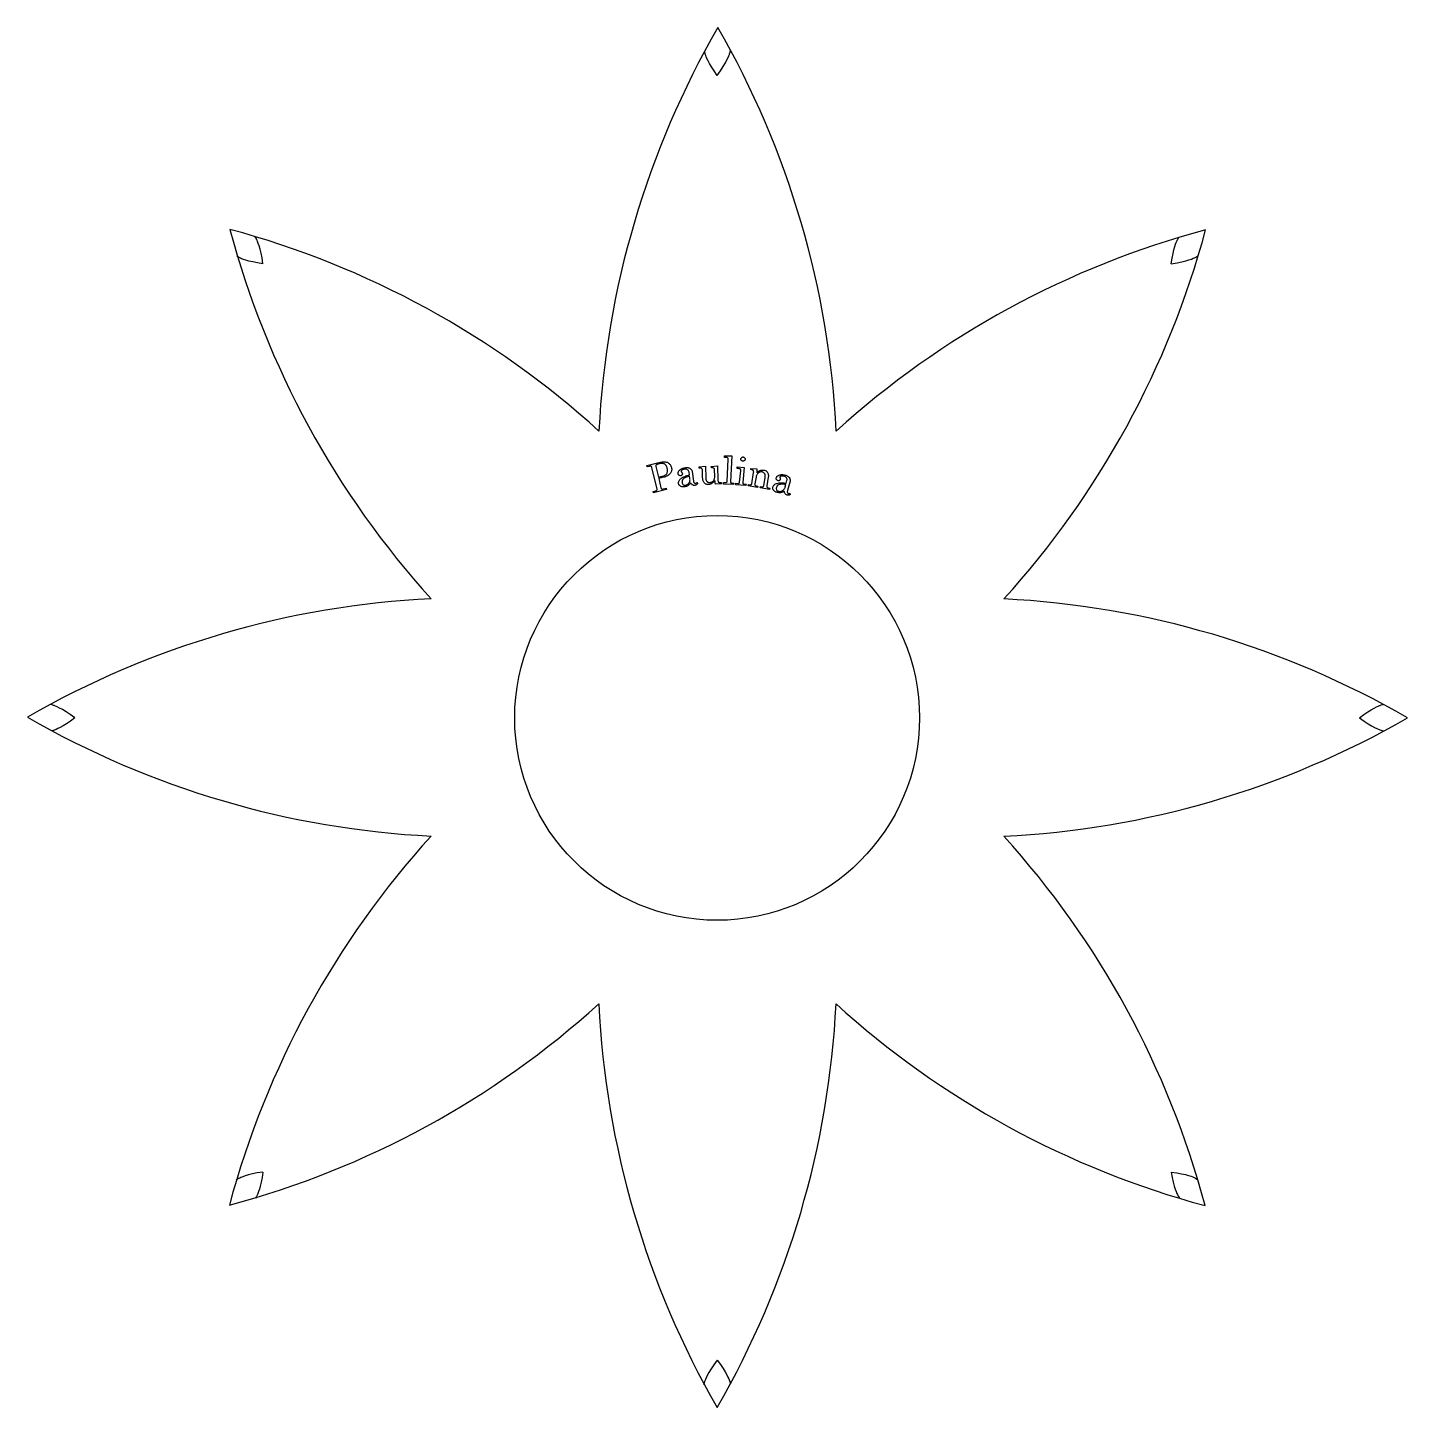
# Model space of a CAD drawing. Header units: inches. Extents: x -1.47 to 1.48, y -1.47 to 1.47.
import ezdxf

# ---------------------------------------------------------------- set-up
doc = ezdxf.new("R2010")
doc.units = ezdxf.units.IN
doc.header["$MEASUREMENT"] = 0

msp = doc.modelspace()

# ---------------------------------------------------------------- linework, layer by layer
at = {"color": 2, "linetype": 'Continuous', "flags": 128}
for points in [[(-0.1501, 0.5393), (-0.1214, 0.5462), (-0.1214, 0.5462), (-0.119, 0.5467), (-0.1167, 0.547), (-0.1146, 0.5472), (-0.1125, 0.5472), (-0.1106, 0.547), (-0.1088, 0.5466), (-0.1071, 0.5461), (-0.1055, 0.5454), (-0.104, 0.5445), (-0.1027, 0.5435), (-0.1015, 0.5424), (-0.1004, 0.5412), (-0.0995, 0.5398), (-0.0987, 0.5383), (-0.0981, 0.5367), (-0.0976, 0.535), (-0.0976, 0.535), (-0.0972, 0.5333), (-0.0971, 0.5316), (-0.0971, 0.53), (-0.0972, 0.5285), (-0.0976, 0.527), (-0.0981, 0.5256), (-0.0988, 0.5243), (-0.0997, 0.523), (-0.0997, 0.523), (-0.1011, 0.5214), (-0.1026, 0.5199), (-0.1042, 0.5186), (-0.106, 0.5174), (-0.1079, 0.5163), (-0.11, 0.5154), (-0.1122, 0.5146), (-0.1145, 0.514), (-0.1145, 0.514), (-0.1249, 0.5115), (-0.1249, 0.5115), (-0.1201, 0.4916), (-0.1201, 0.4916), (-0.1199, 0.4908), (-0.1196, 0.4901), (-0.1192, 0.4896), (-0.1187, 0.4893), (-0.1187, 0.4893), (-0.118, 0.489), (-0.1172, 0.4889), (-0.1164, 0.4889), (-0.1155, 0.4891), (-0.1155, 0.4891), (-0.1089, 0.4906), (-0.1089, 0.4906), (-0.1082, 0.4877), (-0.1082, 0.4877), (-0.1361, 0.481), (-0.1361, 0.481), (-0.1368, 0.4839), (-0.1368, 0.4839), (-0.131, 0.4853), (-0.131, 0.4853), (-0.1302, 0.4856), (-0.1295, 0.4859), (-0.129, 0.4862), (-0.1286, 0.4866), (-0.1284, 0.4871), (-0.1282, 0.4876), (-0.1282, 0.4881), (-0.1283, 0.4887), (-0.1283, 0.4887), (-0.1394, 0.5352), (-0.1394, 0.5352), (-0.1397, 0.536), (-0.1401, 0.5367), (-0.1405, 0.5372), (-0.1411, 0.5375), (-0.1418, 0.5377), (-0.1427, 0.5378), (-0.1438, 0.5376), (-0.1451, 0.5374), (-0.1451, 0.5374), (-0.1494, 0.5363), (-0.1494, 0.5363), (-0.1501, 0.5393)], [(-0.1256, 0.5144), (-0.1177, 0.5163), (-0.1177, 0.5163), (-0.1159, 0.5168), (-0.1142, 0.5173), (-0.1127, 0.5179), (-0.1114, 0.5186), (-0.1102, 0.5194), (-0.1092, 0.5202), (-0.1083, 0.5211), (-0.1076, 0.522), (-0.107, 0.523), (-0.1065, 0.5242), (-0.1062, 0.5254), (-0.1061, 0.5268), (-0.106, 0.5282), (-0.1061, 0.5298), (-0.1064, 0.5314), (-0.1067, 0.5332), (-0.1067, 0.5332), (-0.107, 0.5344), (-0.1074, 0.5355), (-0.1078, 0.5366), (-0.1082, 0.5375), (-0.1086, 0.5384), (-0.1091, 0.5392), (-0.1096, 0.5399), (-0.1101, 0.5406), (-0.1112, 0.5416), (-0.1125, 0.5425), (-0.1139, 0.5431), (-0.1154, 0.5435), (-0.1163, 0.5436), (-0.1172, 0.5437), (-0.1183, 0.5436), (-0.1195, 0.5436), (-0.1208, 0.5434), (-0.1222, 0.5432), (-0.1237, 0.5429), (-0.1253, 0.5425), (-0.1253, 0.5425), (-0.1263, 0.5422), (-0.1272, 0.542), (-0.1281, 0.5417), (-0.1288, 0.5414), (-0.1294, 0.5412), (-0.1299, 0.5409), (-0.1303, 0.5406), (-0.1306, 0.5404), (-0.131, 0.5397), (-0.1312, 0.539), (-0.1312, 0.5382), (-0.1311, 0.5372), (-0.1311, 0.5372), (-0.1256, 0.5144)], [(-0.0434, 0.5028), (-0.0417, 0.5007), (-0.0417, 0.5007), (-0.0423, 0.4999), (-0.043, 0.4992), (-0.0437, 0.4986), (-0.0444, 0.498), (-0.0452, 0.4976), (-0.046, 0.4972), (-0.0469, 0.497), (-0.0478, 0.4968), (-0.0478, 0.4968), (-0.0491, 0.4967), (-0.0503, 0.4968), (-0.0515, 0.4971), (-0.0526, 0.4976), (-0.0536, 0.4984), (-0.0546, 0.4994), (-0.0556, 0.5008), (-0.0566, 0.5024), (-0.0566, 0.5024), (-0.0582, 0.5003), (-0.0597, 0.4986), (-0.0612, 0.4971), (-0.0625, 0.4961), (-0.064, 0.4953), (-0.0656, 0.4946), (-0.0674, 0.4941), (-0.0693, 0.4938), (-0.0693, 0.4938), (-0.0707, 0.4936), (-0.072, 0.4935), (-0.0733, 0.4936), (-0.0745, 0.4937), (-0.0756, 0.4939), (-0.0766, 0.4942), (-0.0776, 0.4946), (-0.0785, 0.495), (-0.0793, 0.4956), (-0.08, 0.4962), (-0.0806, 0.4968), (-0.0811, 0.4976), (-0.0816, 0.4983), (-0.0819, 0.4992), (-0.0822, 0.5), (-0.0824, 0.501), (-0.0824, 0.501), (-0.0825, 0.5024), (-0.0823, 0.5039), (-0.082, 0.5053), (-0.0814, 0.5066), (-0.0806, 0.5079), (-0.0796, 0.5092), (-0.0783, 0.5105), (-0.0768, 0.5117), (-0.0752, 0.5129), (-0.0734, 0.514), (-0.0714, 0.5151), (-0.0693, 0.5161), (-0.067, 0.517), (-0.0645, 0.5179), (-0.062, 0.5187), (-0.0592, 0.5195), (-0.0592, 0.5195), (-0.06, 0.5252), (-0.06, 0.5252), (-0.0604, 0.5266), (-0.061, 0.5279), (-0.062, 0.529), (-0.0632, 0.53), (-0.0647, 0.5308), (-0.0662, 0.5313), (-0.0679, 0.5314), (-0.0697, 0.5313), (-0.0697, 0.5313), (-0.0714, 0.531), (-0.0729, 0.5305), (-0.0743, 0.5299), (-0.0756, 0.529), (-0.0756, 0.529), (-0.0763, 0.5284), (-0.0768, 0.5278), (-0.077, 0.5272), (-0.0771, 0.5266), (-0.0771, 0.5266), (-0.077, 0.5263), (-0.0767, 0.5259), (-0.0763, 0.5254), (-0.0758, 0.5249), (-0.0758, 0.5249), (-0.0752, 0.5242), (-0.0748, 0.5235), (-0.0744, 0.5228), (-0.0743, 0.5222), (-0.0743, 0.5222), (-0.0742, 0.5213), (-0.0743, 0.5205), (-0.0746, 0.5198), (-0.075, 0.5191), (-0.0756, 0.5185), (-0.0763, 0.518), (-0.077, 0.5177), (-0.0779, 0.5175), (-0.0779, 0.5175), (-0.0789, 0.5175), (-0.0798, 0.5176), (-0.0807, 0.5179), (-0.0815, 0.5184), (-0.0822, 0.5191), (-0.0827, 0.5198), (-0.0831, 0.5207), (-0.0833, 0.5217), (-0.0833, 0.5217), (-0.0834, 0.5227), (-0.0833, 0.5237), (-0.0831, 0.5247), (-0.0827, 0.5257), (-0.0822, 0.5267), (-0.0816, 0.5277), (-0.0808, 0.5286), (-0.0799, 0.5296), (-0.0788, 0.5306), (-0.0776, 0.5314), (-0.0764, 0.5322), (-0.075, 0.5328), (-0.0736, 0.5334), (-0.072, 0.5339), (-0.0703, 0.5343), (-0.0686, 0.5346), (-0.0686, 0.5346), (-0.0669, 0.5348), (-0.0654, 0.5348), (-0.0639, 0.5348), (-0.0625, 0.5347), (-0.0613, 0.5344), (-0.06, 0.5341), (-0.0589, 0.5337), (-0.0579, 0.5331), (-0.0579, 0.5331), (-0.057, 0.5325), (-0.0561, 0.5318), (-0.0554, 0.531), (-0.0548, 0.5302), (-0.0543, 0.5294), (-0.0539, 0.5285), (-0.0536, 0.5275), (-0.0534, 0.5265), (-0.0534, 0.5265), (-0.0505, 0.5059), (-0.0505, 0.5059), (-0.0502, 0.5047), (-0.0499, 0.5036), (-0.0495, 0.5027), (-0.049, 0.502), (-0.049, 0.502), (-0.0485, 0.5015), (-0.0479, 0.5012), (-0.0472, 0.501), (-0.0466, 0.501), (-0.0466, 0.501), (-0.0458, 0.5012), (-0.045, 0.5016), (-0.0442, 0.5021), (-0.0434, 0.5028)], [(-0.0249, 0.5376), (-0.0242, 0.5124), (-0.0242, 0.5124), (-0.0241, 0.5113), (-0.024, 0.5102), (-0.0238, 0.5092), (-0.0235, 0.5083), (-0.0232, 0.5074), (-0.0227, 0.5067), (-0.0222, 0.5059), (-0.0217, 0.5053), (-0.0211, 0.5047), (-0.0204, 0.5042), (-0.0197, 0.5038), (-0.019, 0.5035), (-0.0182, 0.5032), (-0.0174, 0.5031), (-0.0165, 0.503), (-0.0156, 0.503), (-0.0156, 0.503), (-0.0145, 0.503), (-0.0134, 0.5033), (-0.0124, 0.5036), (-0.0114, 0.504), (-0.0105, 0.5045), (-0.0096, 0.5052), (-0.0088, 0.506), (-0.008, 0.5068), (-0.0072, 0.5078), (-0.0066, 0.5088), (-0.0061, 0.5099), (-0.0057, 0.5111), (-0.0054, 0.5122), (-0.0052, 0.5135), (-0.0051, 0.5148), (-0.005, 0.5161), (-0.005, 0.5161), (-0.0054, 0.5304), (-0.0054, 0.5304), (-0.0055, 0.5313), (-0.0058, 0.5321), (-0.0063, 0.5328), (-0.0069, 0.5333), (-0.0078, 0.5338), (-0.009, 0.5341), (-0.0105, 0.5343), (-0.0123, 0.5344), (-0.0123, 0.5344), (-0.0124, 0.5372), (-0.0124, 0.5372), (0.0009, 0.5383), (0.0009, 0.5383), (0.0018, 0.5071), (0.0018, 0.5071), (0.0019, 0.5061), (0.0021, 0.5052), (0.0025, 0.5044), (0.0031, 0.5038), (0.0038, 0.5033), (0.0046, 0.503), (0.0055, 0.5028), (0.0065, 0.5028), (0.0065, 0.5028), (0.0089, 0.5028), (0.0089, 0.5028), (0.009, 0.5001), (0.009, 0.5001), (-0.0038, 0.4994), (-0.0038, 0.4994), (-0.0048, 0.5069), (-0.0048, 0.5069), (-0.0064, 0.505), (-0.0081, 0.5033), (-0.0098, 0.5019), (-0.0115, 0.5007), (-0.0132, 0.4997), (-0.0149, 0.4991), (-0.0166, 0.4986), (-0.0184, 0.4985), (-0.0184, 0.4985), (-0.0197, 0.4985), (-0.0209, 0.4986), (-0.022, 0.4988), (-0.0232, 0.4992), (-0.0242, 0.4996), (-0.0252, 0.5002), (-0.0262, 0.5009), (-0.0271, 0.5017), (-0.0271, 0.5017), (-0.028, 0.5026), (-0.0287, 0.5036), (-0.0294, 0.5048), (-0.0299, 0.5062), (-0.0303, 0.5077), (-0.0307, 0.5094), (-0.0309, 0.5112), (-0.031, 0.5131), (-0.031, 0.5131), (-0.0314, 0.5296), (-0.0314, 0.5296), (-0.0316, 0.5307), (-0.0319, 0.5315), (-0.0325, 0.5323), (-0.0333, 0.5329), (-0.0333, 0.5329), (-0.0341, 0.5333), (-0.0351, 0.5335), (-0.0366, 0.5336), (-0.0383, 0.5337), (-0.0383, 0.5337), (-0.0384, 0.5365), (-0.0384, 0.5365), (-0.0249, 0.5376)], [(0.0311, 0.5597), (0.0284, 0.5046), (0.0284, 0.5046), (0.0284, 0.5041), (0.0285, 0.5036), (0.0287, 0.5032), (0.029, 0.5029), (0.029, 0.5029), (0.0295, 0.5025), (0.0301, 0.5022), (0.0307, 0.502), (0.0314, 0.5019), (0.0314, 0.5019), (0.0355, 0.5017), (0.0355, 0.5017), (0.0353, 0.4987), (0.0353, 0.4987), (0.0138, 0.4997), (0.0138, 0.4997), (0.0139, 0.5028), (0.0139, 0.5028), (0.0178, 0.5026), (0.0178, 0.5026), (0.0186, 0.5026), (0.0194, 0.5027), (0.0201, 0.503), (0.0206, 0.5034), (0.021, 0.5038), (0.0213, 0.5044), (0.0215, 0.5051), (0.0216, 0.5058), (0.0216, 0.5058), (0.0239, 0.5521), (0.0239, 0.5521), (0.0239, 0.553), (0.0237, 0.5538), (0.0234, 0.5545), (0.0229, 0.5551), (0.0229, 0.5551), (0.0222, 0.5557), (0.0213, 0.5562), (0.0204, 0.5564), (0.0193, 0.5566), (0.0193, 0.5566), (0.0159, 0.5567), (0.0159, 0.5567), (0.0161, 0.5598), (0.0161, 0.5598), (0.0311, 0.5597)], [(0.0431, 0.5361), (0.0581, 0.535), (0.0581, 0.535), (0.0548, 0.5026), (0.0548, 0.5026), (0.0547, 0.502), (0.0548, 0.5014), (0.055, 0.501), (0.0552, 0.5007), (0.0552, 0.5007), (0.0557, 0.5002), (0.0562, 0.4999), (0.0568, 0.4997), (0.0575, 0.4996), (0.0575, 0.4996), (0.0617, 0.4992), (0.0617, 0.4992), (0.0614, 0.4962), (0.0614, 0.4962), (0.04, 0.4983), (0.04, 0.4983), (0.0403, 0.5013), (0.0403, 0.5013), (0.0443, 0.5009), (0.0443, 0.5009), (0.0452, 0.5009), (0.0459, 0.501), (0.0465, 0.5012), (0.047, 0.5015), (0.0474, 0.502), (0.0477, 0.5025), (0.048, 0.5032), (0.0481, 0.504), (0.0481, 0.504), (0.0505, 0.5277), (0.0505, 0.5277), (0.0505, 0.5287), (0.0504, 0.5297), (0.05, 0.5305), (0.0496, 0.5312), (0.0489, 0.5318), (0.048, 0.5322), (0.047, 0.5325), (0.0458, 0.5327), (0.0458, 0.5327), (0.0428, 0.533), (0.0428, 0.533), (0.0431, 0.5361)], [(0.0558, 0.5575), (0.0566, 0.5573), (0.0574, 0.557), (0.0581, 0.5565), (0.0588, 0.5558), (0.0593, 0.555), (0.0597, 0.5542), (0.0598, 0.5533), (0.0598, 0.5524), (0.0598, 0.5524), (0.0597, 0.5516), (0.0593, 0.5508), (0.0588, 0.5501), (0.0582, 0.5494), (0.0574, 0.5489), (0.0566, 0.5486), (0.0558, 0.5484), (0.0549, 0.5484), (0.0549, 0.5484), (0.054, 0.5486), (0.0532, 0.5489), (0.0524, 0.5494), (0.0518, 0.5501), (0.0513, 0.5509), (0.0509, 0.5517), (0.0508, 0.5525), (0.0508, 0.5534), (0.0508, 0.5534), (0.051, 0.5543), (0.0513, 0.5551), (0.0518, 0.5558), (0.0525, 0.5564), (0.0532, 0.557), (0.054, 0.5573), (0.0549, 0.5575), (0.0558, 0.5575)], [(0.0722, 0.5332), (0.0849, 0.5319), (0.0849, 0.5319), (0.0849, 0.53), (0.0849, 0.5279), (0.0848, 0.5257), (0.0846, 0.5234), (0.0846, 0.5234), (0.0863, 0.5251), (0.088, 0.5266), (0.0898, 0.5277), (0.0916, 0.5286), (0.0935, 0.5292), (0.0955, 0.5295), (0.0976, 0.5296), (0.0997, 0.5293), (0.0997, 0.5293), (0.1015, 0.529), (0.1031, 0.5284), (0.1045, 0.5277), (0.1058, 0.5268), (0.1068, 0.5258), (0.1077, 0.5246), (0.1085, 0.5231), (0.1091, 0.5215), (0.1094, 0.5198), (0.1097, 0.518), (0.1096, 0.5161), (0.1094, 0.5142), (0.1094, 0.5142), (0.1064, 0.4958), (0.1064, 0.4958), (0.1063, 0.4949), (0.1063, 0.494), (0.1065, 0.4933), (0.1068, 0.4928), (0.1073, 0.4923), (0.1079, 0.4919), (0.1088, 0.4916), (0.1098, 0.4914), (0.1098, 0.4914), (0.1124, 0.4909), (0.1124, 0.4909), (0.1119, 0.4879), (0.1119, 0.4879), (0.0921, 0.4912), (0.0921, 0.4912), (0.0926, 0.4942), (0.0926, 0.4942), (0.0945, 0.4939), (0.0945, 0.4939), (0.0957, 0.4938), (0.0967, 0.4938), (0.0976, 0.4939), (0.0983, 0.4941), (0.0988, 0.4945), (0.0993, 0.4951), (0.0996, 0.4957), (0.0998, 0.4965), (0.0998, 0.4965), (0.1024, 0.5126), (0.1024, 0.5126), (0.1026, 0.5139), (0.1027, 0.5151), (0.1028, 0.5162), (0.1028, 0.5173), (0.1027, 0.5182), (0.1026, 0.5191), (0.1024, 0.52), (0.1021, 0.5207), (0.1021, 0.5207), (0.1016, 0.5216), (0.1011, 0.5225), (0.1005, 0.5232), (0.0997, 0.5239), (0.0989, 0.5244), (0.098, 0.5249), (0.097, 0.5252), (0.0959, 0.5254), (0.0959, 0.5254), (0.0947, 0.5256), (0.0937, 0.5256), (0.0926, 0.5254), (0.0916, 0.5252), (0.0905, 0.5248), (0.0896, 0.5244), (0.0886, 0.5238), (0.0877, 0.523), (0.0868, 0.5222), (0.086, 0.5213), (0.0853, 0.5203), (0.0847, 0.5192), (0.0842, 0.518), (0.0837, 0.5168), (0.0834, 0.5154), (0.0831, 0.514), (0.0831, 0.514), (0.0808, 0.5001), (0.0808, 0.5001), (0.0807, 0.4991), (0.0807, 0.4983), (0.0809, 0.4976), (0.0812, 0.497), (0.0817, 0.4965), (0.0824, 0.4961), (0.0832, 0.4958), (0.0842, 0.4956), (0.0842, 0.4956), (0.0868, 0.4952), (0.0868, 0.4952), (0.0863, 0.4922), (0.0863, 0.4922), (0.0664, 0.4955), (0.0664, 0.4955), (0.0669, 0.4985), (0.0669, 0.4985), (0.0695, 0.4981), (0.0695, 0.4981), (0.0704, 0.498), (0.0713, 0.498), (0.072, 0.4981), (0.0726, 0.4984), (0.0731, 0.4987), (0.0735, 0.4991), (0.0738, 0.4996), (0.074, 0.5002), (0.074, 0.5002), (0.078, 0.5245), (0.078, 0.5245), (0.0781, 0.5257), (0.078, 0.5267), (0.0778, 0.5276), (0.0773, 0.5284), (0.0767, 0.5291), (0.0759, 0.5296), (0.0749, 0.53), (0.0738, 0.5303), (0.0738, 0.5303), (0.0718, 0.5306), (0.0718, 0.5306), (0.0722, 0.5332)], [(-0.0588, 0.5168), (-0.0613, 0.5161), (-0.0635, 0.5153), (-0.0655, 0.5145), (-0.0673, 0.5137), (-0.0689, 0.5129), (-0.0704, 0.512), (-0.0716, 0.5111), (-0.0727, 0.5102), (-0.0727, 0.5102), (-0.0733, 0.5094), (-0.0739, 0.5086), (-0.0743, 0.5078), (-0.0746, 0.5069), (-0.0749, 0.506), (-0.075, 0.505), (-0.075, 0.504), (-0.0749, 0.5029), (-0.0749, 0.5029), (-0.0746, 0.5014), (-0.0741, 0.5002), (-0.0734, 0.4991), (-0.0726, 0.4983), (-0.0716, 0.4977), (-0.0705, 0.4972), (-0.0693, 0.4971), (-0.068, 0.4971), (-0.068, 0.4971), (-0.0669, 0.4974), (-0.0657, 0.4977), (-0.0647, 0.4981), (-0.0637, 0.4987), (-0.0628, 0.4993), (-0.0619, 0.5001), (-0.0611, 0.5009), (-0.0603, 0.5019), (-0.0596, 0.5029), (-0.0591, 0.504), (-0.0586, 0.5052), (-0.0583, 0.5063), (-0.058, 0.5075), (-0.0579, 0.5088), (-0.058, 0.5101), (-0.0581, 0.5114), (-0.0581, 0.5114), (-0.0588, 0.5168)], [(0.1556, 0.4798), (0.1564, 0.4773), (0.1564, 0.4773), (0.1555, 0.4768), (0.1546, 0.4764), (0.1537, 0.4761), (0.1528, 0.4759), (0.1519, 0.4758), (0.151, 0.4758), (0.1502, 0.4758), (0.1493, 0.476), (0.1493, 0.476), (0.148, 0.4765), (0.1469, 0.4771), (0.146, 0.4778), (0.1452, 0.4787), (0.1446, 0.4798), (0.1441, 0.4812), (0.1437, 0.4828), (0.1434, 0.4846), (0.1434, 0.4846), (0.1422, 0.484), (0.1411, 0.4833), (0.1401, 0.4828), (0.139, 0.4823), (0.1381, 0.4819), (0.1372, 0.4816), (0.1363, 0.4814), (0.1355, 0.4812), (0.1338, 0.481), (0.1321, 0.4811), (0.1303, 0.4813), (0.1284, 0.4817), (0.1284, 0.4817), (0.127, 0.4821), (0.1257, 0.4826), (0.1246, 0.4831), (0.1236, 0.4837), (0.1226, 0.4843), (0.1218, 0.485), (0.1211, 0.4857), (0.1205, 0.4865), (0.1199, 0.4873), (0.1195, 0.4881), (0.1192, 0.489), (0.119, 0.4898), (0.1189, 0.4907), (0.1189, 0.4916), (0.119, 0.4925), (0.1192, 0.4935), (0.1192, 0.4935), (0.1197, 0.4948), (0.1204, 0.4961), (0.1212, 0.4972), (0.1223, 0.4983), (0.1236, 0.4991), (0.125, 0.4999), (0.1266, 0.5006), (0.1285, 0.5011), (0.1305, 0.5016), (0.1326, 0.5019), (0.1348, 0.5021), (0.1372, 0.5022), (0.1396, 0.5021), (0.1422, 0.502), (0.1449, 0.5017), (0.1477, 0.5013), (0.1477, 0.5013), (0.1492, 0.5069), (0.1492, 0.5069), (0.1494, 0.5083), (0.1494, 0.5098), (0.1489, 0.5112), (0.1482, 0.5126), (0.1472, 0.5139), (0.1459, 0.5149), (0.1444, 0.5157), (0.1427, 0.5163), (0.1427, 0.5163), (0.141, 0.5167), (0.1394, 0.5168), (0.1379, 0.5168), (0.1365, 0.5165), (0.1365, 0.5165), (0.1356, 0.5162), (0.1349, 0.5158), (0.1344, 0.5154), (0.1341, 0.5149), (0.1341, 0.5149), (0.1341, 0.5146), (0.1342, 0.5141), (0.1343, 0.5135), (0.1346, 0.5128), (0.1346, 0.5128), (0.1349, 0.5119), (0.135, 0.5111), (0.1351, 0.5104), (0.135, 0.5098), (0.135, 0.5098), (0.1347, 0.5089), (0.1343, 0.5082), (0.1337, 0.5076), (0.1331, 0.5072), (0.1323, 0.5069), (0.1315, 0.5067), (0.1307, 0.5067), (0.1298, 0.5069), (0.1298, 0.5069), (0.1289, 0.5072), (0.1281, 0.5077), (0.1274, 0.5083), (0.1269, 0.5091), (0.1265, 0.51), (0.1263, 0.5109), (0.1263, 0.5118), (0.1265, 0.5129), (0.1265, 0.5129), (0.1268, 0.5138), (0.1273, 0.5147), (0.1279, 0.5155), (0.1286, 0.5163), (0.1294, 0.517), (0.1304, 0.5176), (0.1315, 0.5182), (0.1328, 0.5187), (0.1341, 0.5192), (0.1355, 0.5195), (0.1369, 0.5197), (0.1384, 0.5198), (0.14, 0.5197), (0.1416, 0.5195), (0.1433, 0.5193), (0.1451, 0.5188), (0.1451, 0.5188), (0.1466, 0.5184), (0.1481, 0.5178), (0.1494, 0.5172), (0.1506, 0.5166), (0.1517, 0.5158), (0.1527, 0.5151), (0.1535, 0.5142), (0.1543, 0.5133), (0.1543, 0.5133), (0.1549, 0.5124), (0.1554, 0.5114), (0.1557, 0.5104), (0.156, 0.5095), (0.1561, 0.5085), (0.1561, 0.5075), (0.156, 0.5065), (0.1558, 0.5055), (0.1558, 0.5055), (0.1504, 0.4855), (0.1504, 0.4855), (0.1501, 0.4842), (0.15, 0.4831), (0.15, 0.4821), (0.1502, 0.4813), (0.1502, 0.4813), (0.1505, 0.4806), (0.1509, 0.4801), (0.1514, 0.4797), (0.1521, 0.4794), (0.1521, 0.4794), (0.1529, 0.4793), (0.1537, 0.4793), (0.1546, 0.4795), (0.1556, 0.4798)], [(0.147, 0.4987), (0.1445, 0.499), (0.1422, 0.4992), (0.14, 0.4993), (0.138, 0.4992), (0.1362, 0.4991), (0.1345, 0.4989), (0.133, 0.4985), (0.1317, 0.4981), (0.1317, 0.4981), (0.1308, 0.4977), (0.13, 0.4972), (0.1293, 0.4966), (0.1286, 0.4959), (0.1281, 0.4951), (0.1276, 0.4943), (0.1272, 0.4933), (0.1268, 0.4923), (0.1268, 0.4923), (0.1265, 0.4908), (0.1265, 0.4895), (0.1267, 0.4883), (0.1271, 0.4871), (0.1278, 0.4862), (0.1286, 0.4854), (0.1297, 0.4848), (0.1309, 0.4843), (0.1309, 0.4843), (0.132, 0.4841), (0.1331, 0.4839), (0.1343, 0.4839), (0.1354, 0.484), (0.1365, 0.4842), (0.1376, 0.4846), (0.1387, 0.4851), (0.1398, 0.4856), (0.1408, 0.4863), (0.1418, 0.4871), (0.1426, 0.4879), (0.1434, 0.4889), (0.1441, 0.4899), (0.1447, 0.491), (0.1451, 0.4922), (0.1456, 0.4935), (0.1456, 0.4935), (0.147, 0.4987)]]:
    msp.add_lwpolyline(points, dxfattribs=at)
at = {"color": 1, "linetype": 'Continuous'}
msp.add_circle((0, 0), 0.4325, dxfattribs=at)
for centre, start, end in [((1.6557, 0.519), 149.9751, 177.1928), ((-1.654, 0.5216), 2.7278, 29.9365), ((0.8045, 1.5374), 194.9751, 222.1928), ((-1.5376, -0.8011), 47.7278, 74.9365), ((1.5374, -0.8029), 104.9751, 132.1928), ((-0.8011, 1.5392), 317.7278, 344.9365), ((-0.52, -1.654), 92.7278, 119.9365), ((0.519, -1.6541), 59.9751, 87.1928), ((-0.5175, 1.6557), 239.9751, 267.1928), ((0.5216, 1.6556), 272.7278, 299.9365), ((0.8026, -1.5376), 137.7278, 164.9365), ((-0.8029, -1.5359), 14.9751, 42.1928), ((-1.5359, 0.8045), 284.9751, 312.1928), ((1.6556, -0.52), 182.7278, 209.9365), ((-1.6541, -0.5175), 329.9751, 357.1928), ((1.5392, 0.8026), 227.7278, 254.9365)]:
    msp.add_arc(centre, 1.9105, start, end, dxfattribs=at)
at = {"color": 7, "linetype": 'Continuous'}
for points, knots in [([(0, 1.3724), (-0.0197, 1.4005), (-0.0269, 1.4239), (-0.025, 1.4159), (-0.0269, 1.4239)], [0, 0, 0, 0, 0.583678, 1, 1, 1, 1]), ([(0, 1.3724), (0.0214, 1.402), (0.0286, 1.4265), (0.0267, 1.4181), (0.0286, 1.4265)], [0, 0, 0, 0, 0.58821, 1, 1, 1, 1]), ([(-0.9705, 0.9705), (-0.9755, 1.0062), (-0.9876, 1.0285), (-0.983, 1.0213), (-0.9876, 1.0285)], [0, 0, 0, 0, 0.5869041, 1, 1, 1, 1]), ([(0.9705, 0.9705), (0.9752, 1.0046), (0.9863, 1.0263), (0.9821, 1.0193), (0.9863, 1.0263)], [0, 0, 0, 0, 0.58541, 1, 1, 1, 1]), ([(-0.9705, 0.9705), (-1.0046, 0.9752), (-1.0263, 0.9863), (-1.0193, 0.9821), (-1.0263, 0.9863)], [0, 0, 0, 0, 0.585412, 1, 1, 1, 1]), ([(0.9705, 0.9705), (1.0058, 0.9756), (1.0281, 0.9877), (1.0209, 0.9831), (1.0281, 0.9877)], [0, 0, 0, 0, 0.585261, 1, 1, 1, 1]), ([(-1.3724, 0), (-1.4011, 0.0214), (-1.4254, 0.0286), (-1.417, 0.0267), (-1.4254, 0.0286)], [0, 0, 0, 0, 0.5852629, 1, 1, 1, 1]), ([(-1.3724, 0), (-1.3999, -0.0208), (-1.4232, -0.0283), (-1.4152, -0.0263), (-1.4232, -0.0283)], [0, 0, 0, 0, 0.585414, 1, 1, 1, 1]), ([(1.3724, 0), (1.4001, 0.0212), (1.4234, 0.0287), (1.4154, 0.0267), (1.4234, 0.0287)], [0, 0, 0, 0, 0.587433, 1, 1, 1, 1]), ([(1.3724, 0), (1.4008, -0.0208), (1.425, -0.0278), (1.4166, -0.026), (1.425, -0.0278)], [0, 0, 0, 0, 0.582137, 1, 1, 1, 1]), ([(-0.9705, -0.9705), (-1.0058, -0.9756), (-1.0281, -0.9877), (-1.0209, -0.9831), (-1.0281, -0.9877)], [0, 0, 0, 0, 0.585261, 1, 1, 1, 1]), ([(-0.9705, -0.9705), (-0.9752, -1.0046), (-0.9863, -1.0263), (-0.9821, -1.0193), (-0.9863, -1.0263)], [0, 0, 0, 0, 0.58541, 1, 1, 1, 1]), ([(0.9705, -0.9705), (0.976, -1.0047), (0.9881, -1.0266), (0.9835, -1.0195), (0.9881, -1.0266)], [0, 0, 0, 0, 0.579654, 1, 1, 1, 1]), ([(0.9705, -0.9705), (1.005, -0.9751), (1.0268, -0.9862), (1.0197, -0.982), (1.0268, -0.9862)], [0, 0, 0, 0, 0.587114, 1, 1, 1, 1]), ([(0, -1.3724), (-0.0214, -1.4011), (-0.0286, -1.4254), (-0.0267, -1.417), (-0.0286, -1.4254)], [0, 0, 0, 0, 0.5852589, 1, 1, 1, 1]), ([(0, -1.3724), (0.0208, -1.3999), (0.0283, -1.4232), (0.0263, -1.4152), (0.0283, -1.4232)], [0, 0, 0, 0, 0.58541, 1, 1, 1, 1])]:
    msp.add_open_spline(points, degree=3, knots=knots, dxfattribs=at)

doc.saveas('drawing.dxf')
